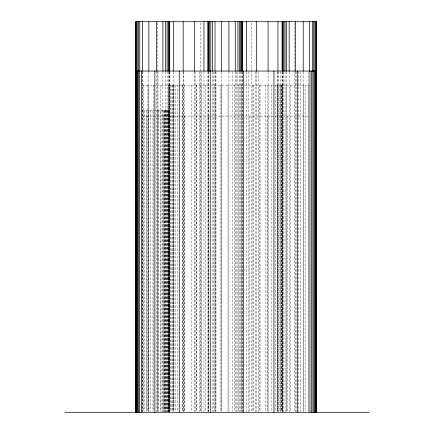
<?xml version="1.0" encoding="UTF-8"?>
<svg xmlns="http://www.w3.org/2000/svg" width="434" height="434" viewBox="0 0 434 434"><rect width="100%" height="100%" fill="white"/><g stroke="black" fill="none" stroke-linecap="round" stroke-linejoin="round"><path stroke-width="0.33" stroke-dasharray="2.17 1.63" d="M142.005 85.129L309.485 85.129M142.032 110.518L169.721 110.518M142.357 116.1L309.019 116.1M308.525 71.735L308.525 411.622M308.232 85.129L308.232 411.622M305.113 85.129L305.113 411.622M303.35 85.129L303.35 411.622M303.22 71.881L303.22 411.622M300.404 71.735L300.404 411.622M298.511 71.735L298.511 411.622M296.107 71.735L296.107 411.622M295.576 71.881L295.576 411.622M294.366 23.056L294.366 69.847M294.366 70.525L294.366 411.622M290.351 85.129L290.351 411.622M289.169 71.881L289.169 411.622M287.764 116.1L287.764 411.622M286.483 71.881L286.483 411.622M286.093 85.129L286.093 411.622M285.035 71.881L285.035 411.622M283.82 71.881L283.82 411.622M282.892 71.881L282.892 411.622M282.35 85.129L282.35 411.622M282.301 71.881L282.279 411.622M282.089 71.881L282.089 411.622M281.986 85.129L281.986 411.622M281.802 85.129L281.802 411.622M281.341 85.129L281.341 411.622M280.483 71.735L280.483 411.622M280.375 85.129L280.375 411.622M279.1 85.129L279.1 411.622M278.151 71.735L278.151 411.622M277.955 71.881L277.955 411.622M277.505 85.129L277.505 411.622M277.293 71.735L277.293 411.622M277.201 85.129L277.201 411.622M275.606 85.129L275.606 411.622M271.31 85.129L271.31 411.622M268.087 71.881L268.087 411.622M267.946 85.129L267.946 411.622M267.116 116.1L267.116 411.622M265.223 85.129L265.223 411.622M260.02 85.129L260.02 411.622M259.109 85.129L259.109 411.622M258.664 71.735L258.664 411.622M256.315 71.881L256.315 411.622M255.17 71.735L255.17 411.622M253.575 85.129L253.575 411.622M252.908 85.129L252.908 411.622M251.574 23.056L251.574 69.847M251.574 70.525L251.574 411.622M249.821 116.1L249.821 411.622M248.286 71.735L248.286 411.622M246.447 71.881L246.447 411.622M242.308 71.881L242.308 411.622M242.123 71.881L242.123 411.622M241.581 71.881L241.581 411.622M241.375 85.129L241.375 411.622M240.691 71.881L240.691 411.622M239.465 71.881L239.465 411.622M238.396 85.129L238.396 411.622M237.919 71.881L237.919 411.622M236.139 71.735L236.139 411.622M235.261 71.881L235.261 411.622M234.447 85.129L234.447 411.622M232.803 71.735L232.803 411.622M228.919 71.881L228.919 411.622M228.029 85.129L228.029 411.622M221.703 85.129L221.703 411.622M221.345 71.881L221.345 411.622M220.868 85.129L220.868 411.622M215.975 71.735L215.975 411.622M215.313 71.735L215.313 411.622M215.004 71.881L215.004 411.622M214.949 85.129L214.949 411.622M213.278 71.735L213.278 411.622M212.345 71.881L212.345 411.622M208.678 71.881L208.678 411.622M208.472 116.1L208.472 411.622M208.136 71.881L208.136 411.622M207.951 71.881L207.951 411.622M205.51 85.129L205.51 411.622M203.975 71.881L203.975 411.622M201.262 71.735L201.262 411.622M200.985 85.129L200.985 411.622M200.497 23.056L200.497 69.847M200.497 70.525L200.497 411.622M199.678 71.735L199.678 411.622M196.792 85.129L196.792 411.622M196.7 85.129L196.7 411.622M195.072 71.735L195.072 411.622M194.497 71.881L194.497 411.622M191.844 85.129L191.844 411.622M184.282 116.1L184.282 411.622M184.2 85.129L184.2 411.622M183.718 71.735L183.718 411.622M183.181 71.881L183.181 411.622M182.725 85.129L182.725 411.622M182.34 85.129L182.34 411.622M177.289 85.129L177.289 411.622M175.26 85.129L175.26 411.622M173.98 85.129L173.98 411.622M173.698 71.881L173.698 411.622M173.557 85.129L173.557 411.622M173.003 85.129L173.003 411.622M172.168 85.129L172.168 411.622M171.094 85.129L171.094 411.622M170.329 85.129L170.329 411.622M169.873 85.129L169.873 411.622M169.721 71.881L169.721 411.622M169.678 110.518L169.618 411.622L169.564 71.881M169.472 110.518L169.472 411.622M169.358 110.518L169.358 411.622M169.086 71.881L169.114 411.622M168.994 85.129L168.994 411.622M168.934 110.518L168.934 411.622M168.593 110.518L168.593 411.622M168.468 85.129L168.468 411.622M168.359 110.518L168.359 411.622M168.273 71.881L168.273 411.622M167.92 110.518L167.92 411.622M167.627 110.518L167.627 411.622M167.112 71.881L167.095 411.622M166.748 110.518L166.748 411.622M166.124 110.518L166.124 411.622M165.723 110.518L165.723 411.622M165.587 71.881L165.587 411.622M165.012 110.518L165.012 411.622M164.557 110.518L164.557 411.622M164.155 110.518L164.155 411.622M163.944 116.1L163.944 411.622M163.564 110.518L163.564 411.622M162.902 71.881L162.902 411.622M162.083 110.518L162.083 411.622M160.943 110.518L160.943 411.622M160.547 85.129L160.547 411.622M158.719 110.518L158.719 411.622M158.003 71.735L158.003 411.622M157.705 23.056L157.705 69.847M157.705 70.525L157.705 411.622M157.227 110.518L157.227 411.622M156.495 71.881L156.495 411.622M153.679 85.129L153.679 411.622M152.947 110.518L152.947 411.622M150.218 110.518L150.218 411.622M148.851 71.881L148.851 411.622M148.764 85.129L148.764 411.622M148.634 110.518L148.634 411.622M147.891 85.129L147.891 411.622M146.904 116.1L146.904 411.622M146.155 110.518L146.155 411.622M144.815 110.518L144.815 411.622M143.198 85.129L143.198 411.622M142.922 110.518L142.922 411.622M142.661 71.735L142.661 411.622M142.444 71.881L142.444 411.622"/><path stroke-width="0.65" d="M135.625 71.057L316.446 71.057M316.109 85.129L316.446 85.129M64.878 412.3L369.122 412.3M316.446 412.3L316.446 21.7L135.625 21.7L135.625 412.3M316.37 71.057L316.359 412.3M316.267 21.7L316.267 412.3M316.039 71.057L316.039 412.3M315.735 21.7L315.735 71.203M315.534 71.057L315.534 412.3M314.883 21.7L314.845 412.3M313.966 71.057L313.966 412.3M313.733 21.7L313.733 71.203M312.919 71.057L312.919 412.3M312.312 21.7L312.312 71.203M311.704 71.057L311.704 412.3M309.968 71.057L309.968 412.3M309.626 21.7L309.626 71.203M303.22 21.7L303.22 71.203M297.659 71.057L297.659 412.3M295.576 21.7L295.576 71.203M289.169 21.7L289.169 71.203M286.483 21.7L286.483 71.203M285.035 21.7L285.035 71.203M283.82 21.7L283.82 71.203M282.892 21.7L282.892 71.203M282.301 21.7L282.301 71.203M282.089 21.7L282.089 71.203M277.955 21.7L277.955 71.203M273.935 71.057L273.935 412.3M268.087 21.7L268.087 71.203M256.315 21.7L256.315 71.203M246.447 21.7L246.447 71.203M243.306 71.057L243.306 412.3M242.308 21.7L242.308 71.203M242.123 21.7L242.123 71.203M241.581 21.7L241.581 71.203M240.691 21.7L240.691 71.203M239.465 21.7L239.465 71.203M237.919 21.7L237.919 71.203M235.261 21.7L235.261 71.203M228.919 21.7L228.919 71.203M221.345 21.7L221.345 71.203M215.004 21.7L215.004 71.203M212.345 21.7L212.345 71.203M210.799 21.7L210.799 71.203M210.246 71.057L210.246 412.3M209.573 21.7L209.573 71.203M208.678 21.7L208.678 71.203M208.136 21.7L208.136 71.203M207.951 21.7L207.951 71.203M203.975 21.7L203.975 71.203M194.497 21.7L194.497 71.203M183.181 21.7L183.181 71.203M179.269 71.057L179.269 412.3M173.698 21.7L173.698 71.203M169.721 21.7L169.721 71.203M169.564 21.7L169.564 71.203M169.086 21.7L169.086 71.203M168.273 21.7L168.273 71.203M167.112 21.7L167.112 71.203M165.587 21.7L165.587 71.203M162.902 21.7L162.902 71.203M156.495 21.7L156.495 71.203M154.857 71.057L154.857 412.3M148.851 21.7L148.851 71.203M142.444 21.7L142.444 71.203M141.511 71.057L141.511 412.3M139.759 21.7L139.759 71.203M139.558 71.057L139.558 412.3M138.527 71.057L138.527 412.3M138.338 21.7L138.338 71.203M137.649 71.057L137.649 412.3M137.187 21.7L137.187 71.203M136.932 71.057L136.932 412.3M136.336 21.7L136.368 412.3M135.961 71.057L135.961 412.3M135.804 21.7L135.804 71.203M135.717 71.057L135.717 412.3"/></g></svg>
